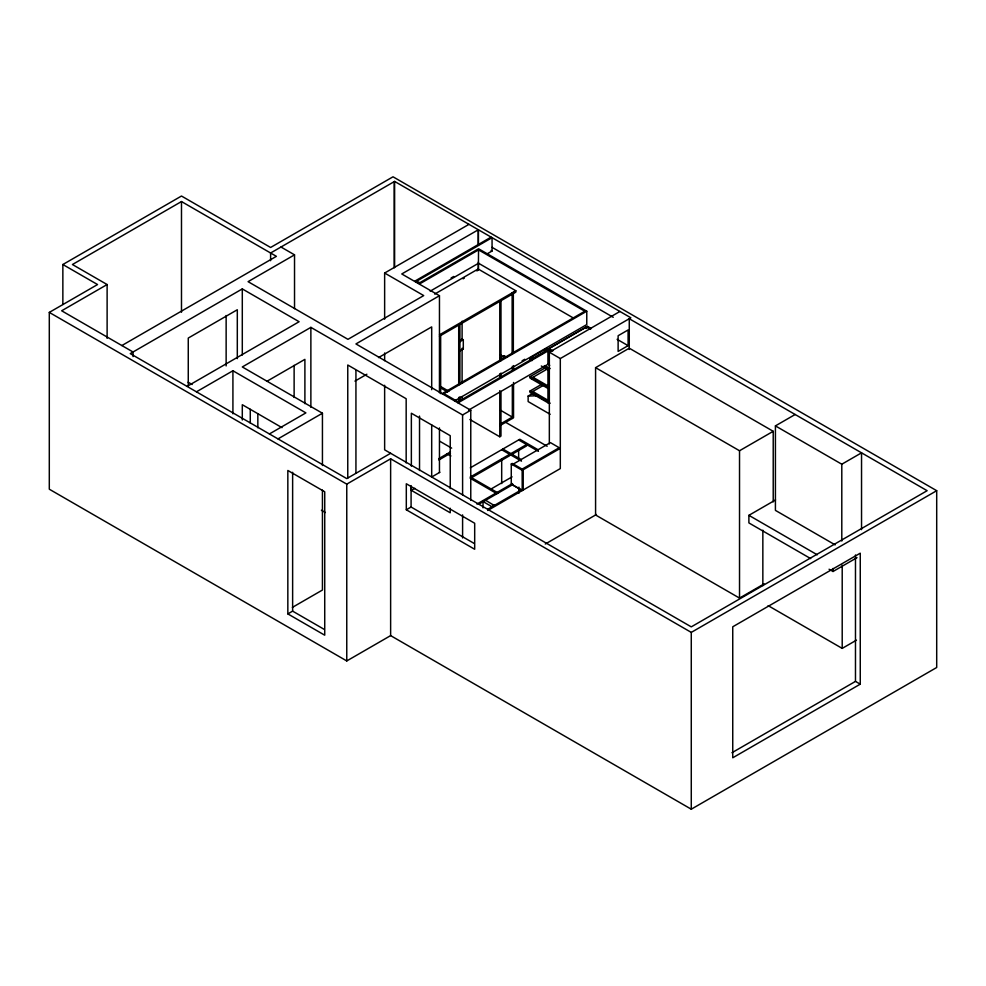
<?xml version="1.0" encoding="UTF-8"?>
<svg xmlns="http://www.w3.org/2000/svg" width="986" height="986" viewBox="0 0 986 986"><rect width="100%" height="100%" fill="white"/><g stroke="black" fill="none" stroke-linecap="round" stroke-linejoin="round"><path stroke-width="1.48" d="M62.857 264.519L181.486 196.029L270.608 247.474L393.02 176.802L936.7 490.695L936.7 667.497L691.272 809.198L390.629 635.613L346.764 660.94L49.3 489.204L49.3 312.402L97.552 284.547L62.857 264.519L62.857 304.489M121.87 345.544L276.388 256.335L181.486 201.551L72.422 264.519L107.117 284.547L107.117 338.358M107.117 284.547L61.662 310.787L133.036 351.99L133.036 356.612M549.338 443.922L549.338 352.212L560.307 358.547L630.88 317.8L394.61 181.412L270.608 253.008L270.608 260.686M294.531 308.655L294.531 254.844L248.078 281.663L347.959 339.332L423.721 295.59L384.639 273.036L384.639 319.156M187.069 386.413L299.115 321.719L242.297 288.91L130.251 353.604L346.764 478.604L390.629 453.289M384.639 273.036L468.979 224.34M196.436 391.824L232.918 370.761L305.894 412.887L269.4 433.951M478.37 229.738L478.346 245.132L478.346 229.75L401.77 273.96L439.46 295.714L439.46 392.773M470.766 500.407L470.766 410.238L462.594 414.958L310.873 327.364L242.297 366.952L322.434 413.233L322.434 465.503M491.102 237.121L414.946 281.084L419.728 283.857L478.543 249.889L584.809 311.243L442.061 393.66M486.788 254.068L492.063 251.023L492.063 237.675L416.856 281.084L419.728 282.748L478.58 248.768L586.769 311.219L586.769 324.579L454.558 400.908M266.996 381.249L304.896 359.36L304.896 403.681M451.12 277.978L453.733 276.462M430.192 291.166L478.543 263.25L572.854 317.702M434.69 294.087L478.148 269.005L515.826 290.759L515.826 292.139L439.46 336.238M463.1 278.841L464.295 278.151M476.854 270.904L478.05 270.213M439.46 295.714L355.934 343.941L470.766 410.238M378.525 357.598L431.695 326.896L431.695 389.704M354.972 381.101L366.866 374.236M439.46 334.858L515.826 290.759M277.978 438.893L322.434 413.233M459.439 340.589L462.101 339.061L463.297 339.751L463.297 348.958L459.303 351.262M459.303 342.056L463.297 339.751M500.395 357.906L504.166 355.736L506.829 357.265M586.769 311.219L443.971 393.66L458.009 401.77L547.933 349.857L550.681 351.447M522.112 360.802L524.774 359.261M531.996 360.617L530 359.471L530 358.091L546.552 348.526L551.716 351.509M530 359.471L532.563 357.992M547.748 349.217L587.422 326.304L591.39 328.609M547.846 349.278L587.52 326.366M548.549 349.685L531.996 359.237L530 358.091M458.009 402.867L547.933 350.954L549.72 351.99M549.338 352.212L619.923 311.465M468.584 410.114L547.933 364.315L549.72 365.35M548.943 387.855L547.945 388.435L530 378.069L530 376.689L545.357 367.827M49.3 312.402L346.764 484.138L390.629 458.81L691.272 632.396L936.7 490.695M548.943 367.864L547.945 368.444L547.945 402.769L548.943 402.189M547.341 368.986L531.996 377.848L531.996 379.228M548.943 369.245L547.945 369.824L541.302 365.991M549.338 403.57L530 392.403L530 391.023L541.77 384.232M544.05 384.984L531.799 392.058L531.799 393.439L532.797 392.859M550.139 414.28L528.139 401.573L528.139 396.052L533.451 392.97M628.094 345.655L618.123 351.41L618.123 335.721L628.094 329.965L628.094 345.655L617.125 339.32M764.15 583.872L739.525 598.095L595.581 514.988L595.581 367.655L629.265 348.194L773.221 431.301L773.221 501.899M438.869 458.589L450.454 451.896M499.779 424.337L512.338 417.09L500.58 410.299M438.869 459.969L450.454 453.277M499.779 425.718L513.533 417.781L513.533 382.482M548.943 400.809L547.945 401.388L530 391.023M469.891 419.518L499.779 436.773L500.974 436.083L500.974 391.467M439.867 472.282L431.695 477.002L431.695 424.929M411.359 487.33L411.359 490.35L414.86 488.329M470.273 467.845L519.832 439.238L538.319 449.899M406.306 509.787L474.685 549.264L474.685 523.258L406.306 483.769L406.306 509.787L411.088 507.026L474.217 543.471M470.384 476.99L509.663 454.312L509.663 455.692L470.384 478.37L470.384 476.99L498.053 492.963M510.859 453.622L526.61 444.526L526.61 445.906L510.859 455.002M559.235 447.706L522.149 469.114L522.223 490.572L511.266 484.237L511.266 463.987L512.252 463.408L523.221 469.743L523.221 489.993L522.149 489.376M491.127 488.957L512.067 476.867M292.361 607.401L322.434 590.035L322.434 490.104M476.916 504.068L512.473 483.547M287.838 613.896L324.727 635.194L324.727 491.767L287.838 470.47L287.838 613.896L292.632 611.135L324.246 629.388M483.029 507.852L483.029 501.554L485.42 500.173L494.232 505.485M479.073 504.068L512.979 484.483M483.029 501.554L491.841 506.644L494.232 505.263M487.897 509.158L521.804 489.574M487.713 510.501L560.307 468.584L560.307 358.547M545.27 544.038L596.431 514.495M835.154 544.876L775.415 510.378L775.415 425.89L795.147 414.502M595.581 367.655L739.525 450.75L773.221 431.301M810.677 558.594L748.892 522.925L748.892 515.333L775.526 499.951M775.415 425.89L841.797 464.221L861.542 452.833L861.542 529.63M829.078 569.23L833.022 571.498L856.994 557.669M768.143 605.638L842.204 648.394L856.452 640.16M731.945 752.725L855.478 681.4L860.26 684.161L860.26 553.171L732.746 626.788L732.746 757.79L860.26 684.161M528.139 396.052L537.185 395.743L544.95 400.23M492.063 247.338L613.243 317.307M491.102 250.469L492.063 251.023M590.207 329.312L586.226 327.007L586.325 328.437M552.924 350.831L548.943 348.526L548.943 349.907M547.341 350.375L545.357 349.217L545.357 350.597M544.95 365.572L550.139 368.554M543.952 366.139L549.338 369.245M500.383 354.935L502.996 356.439M532.995 377.268L548.943 386.475L547.945 387.054L530 376.689M462.101 348.268L463.297 348.958M748.892 515.333L817.246 554.798M532.797 391.479L549.079 400.895M280.973 247.018L294.531 254.844M547.55 401.733L550.139 403.225M504.807 421.835L547.156 446.264M439.596 385.908L448.889 391.269M439.731 387.375L447.693 391.96M518.636 439.929L538.442 451.354M521.372 459.686L502.885 449.024L502.885 450.405M501.689 449.715L521.495 461.14M511.266 463.987L522.223 470.31L560.307 448.334L550.422 442.615L513.336 464.024L513.336 465.404M439.731 441.235L451.674 448.137M513.336 485.211L520.891 489.574M447.015 453.733L450.91 455.976M470.458 478.407L496.858 493.653M411.359 490.35L450.232 512.794L450.232 508.258M282.021 427.653L242.297 404.716L242.297 419.999M188.129 382.198L192.122 384.503M321.411 510.255L325.368 512.535M478.37 262.029L478.37 269.708L478.543 249.889M855.478 554.982L855.478 681.4M842.204 565.212L842.204 648.394M841.797 464.221L841.797 541.031M833.022 568.466L833.022 571.498M762.844 530.185L762.844 585.635M739.525 450.75L739.525 598.095M691.272 632.396L691.272 809.198M629.265 349.475L629.265 318.725L927.136 490.695L691.272 626.862L384.639 449.838L384.639 385.267M549.042 348.588L549.042 349.968M547.933 350.954L547.933 364.315M518.919 487.133L518.919 493.197M518.636 450.664L518.636 458.342M513.533 365.596L513.533 370.206M513.336 292.115L513.336 353.37M512.338 366.287L512.338 370.896M512.338 384.7L512.338 418.471M512.141 292.805L512.141 354.06M504.166 355.736L504.166 357.117M501.689 458.946L501.689 483.571M500.974 300.718L500.974 360.703M500.974 373.016L500.974 377.626M499.779 301.408L499.779 361.394M499.779 373.706L499.779 378.316M499.779 390.629L499.779 436.773M462.594 414.958L462.594 494.898M462.594 514.889L462.594 537.949M462.101 321.177L462.101 339.64M462.101 348.871L462.101 382.716M462.101 396.557L462.101 399.638M459.907 324.431L459.907 384.417M459.907 396.729L459.907 401.339M458.712 325.121L458.712 385.107M458.712 397.42L458.712 402.029M450.232 488.6L450.232 435.676L411.359 413.233L411.359 466.156M440.656 335.548L440.656 393.611M439.46 427.936L439.46 472.516M419.531 416.067L419.531 470.507M411.088 485.605L411.088 507.026M406.17 462.915L406.17 398.726L347.762 365.005L347.762 478.087M394.61 181.412L394.61 267.502M394.215 181.634L394.215 267.736M390.629 458.81L390.629 635.613M384.639 352.976L384.639 360.666M355.934 370.637L355.934 473.255M346.764 484.138L346.764 660.94M310.873 327.364L310.873 407.304M294.124 365.375L294.124 397.469M292.632 472.294L292.632 611.135M257.839 414.034L257.839 427.788M250.271 409.276L250.271 423.031M242.297 288.91L242.297 355.022M237.306 358.633L237.306 309.752L188.264 338.062L188.264 385.415M232.918 370.761L232.918 413.8M226.139 315.52L226.139 365.929M181.486 201.551L181.486 312.242"/></g></svg>
